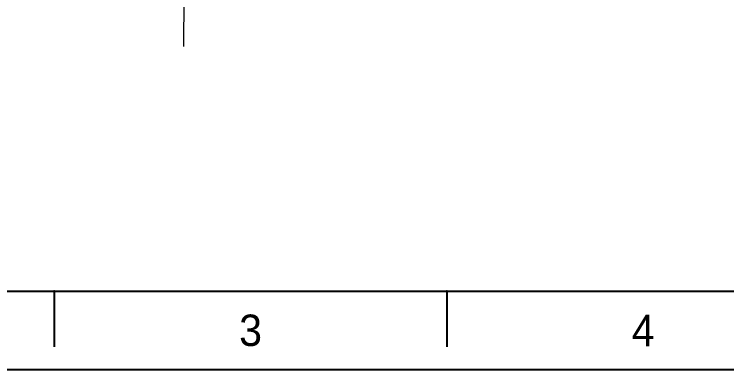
# Model space of a CAD drawing. Extents: x 11295 to 11888, y -24362 to -23942.
# Drawn here: x 11442.9 to 11571.2, y -24361.8 to -24297.7 of the extents above; entities that cross this region are included whole.
import ezdxf

# ---------------------------------------------------------------- set-up
doc = ezdxf.new("R2010")
doc.units = 0
doc.header["$MEASUREMENT"] = 0
doc.linetypes.add('CENTER', pattern=[47.5, 22, -8.5, 8.5, -8.5])
doc.layers.get('0').update_dxf_attribs({"linetype": 'CONTINUOUS'})
doc.layers.add('\\M+5D6D0\\M+5D0C4\\M+5CFDF', color=1, linetype='CENTER', lineweight=18)
doc.styles.get("Standard").update_dxf_attribs({"font": 'Gulim.ttf'})

msp = doc.modelspace()

# ---------------------------------------------------------------- linework, layer by layer
for p, q in [((11308.64, -24347.66), (11874.3, -24347.66)), ((11450.06, -24347.66), (11450.06, -24357.66)), ((11520.76, -24347.66), (11520.76, -24357.66))]:
    msp.add_line(p, q)
msp.add_lwpolyline([(11294.5, -23941.8), (11888.44, -23941.8), (11888.44, -24361.8), (11294.5, -24361.8)], close=True)
for p in [(11450.06, -24347.66), (11520.76, -24347.66)]:
    msp.add_point(p)
at = {"layer": '\\M+5D6D0\\M+5D0C4\\M+5CFDF', "ltscale": 3}
msp.add_line((11473.42, -24303.52), (11473.48, -24048.9), dxfattribs=at)

# ---------------------------------------------------------------- texts
at = {"char_height": 5.66, "attachment_point": 5}
for s, insert in [('3', (11485.41, -24354.73)), ('4', (11556.12, -24354.73))]:
    msp.add_mtext_dynamic_manual_height_columns(s, width=50, gutter_width=12.5, heights=[0], dxfattribs=dict(at, insert=insert))

doc.saveas('drawing.dxf')
